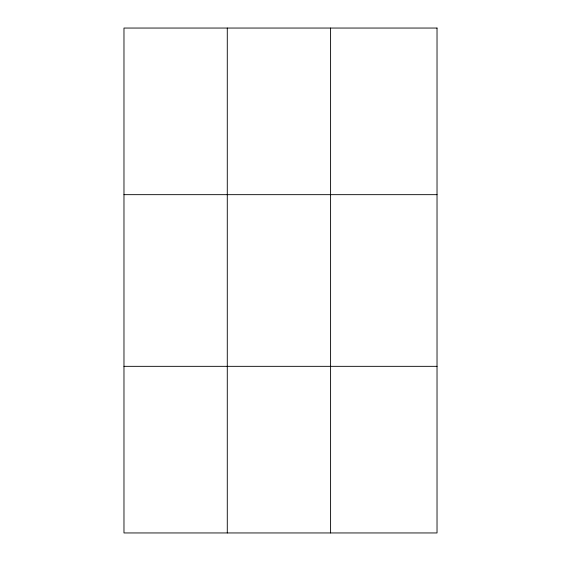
<?xml version="1.0" encoding="UTF-8"?>
<svg xmlns="http://www.w3.org/2000/svg" width="561" height="561" viewBox="0 0 561 561"><rect width="100%" height="100%" fill="white"/><g stroke="black" fill="none" stroke-linecap="round" stroke-linejoin="round"><path stroke-width="0.84" d="M227.282 28.05L227.282 532.95M330.59 28.05L330.59 532.95M123.974 194.667L437.026 194.667M123.974 366.333L437.026 366.333M437.026 28.05L437.026 532.95L123.974 532.95L123.974 28.05L437.026 28.05"/></g></svg>
